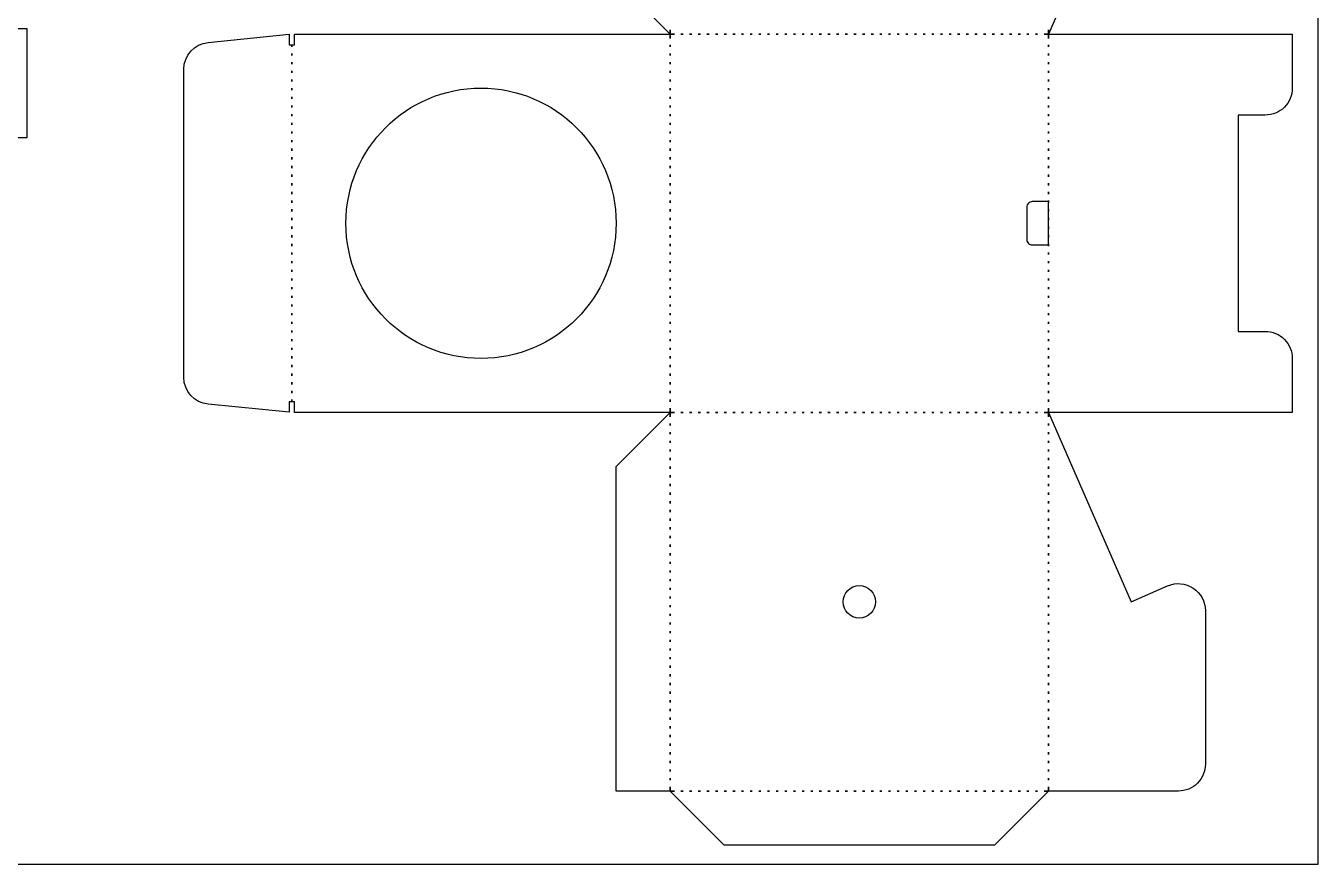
# Model space of a CAD drawing. Extents: x 0 to 420, y -297 to 0.
# Drawn here: x 180.9 to 420, y -297 to -142 of the extents above; entities that cross this region are included whole.
import ezdxf

# ---------------------------------------------------------------- set-up
doc = ezdxf.new("R2010")
doc.units = 0
for name, color, linetype in [('PIEGA_TRATTEGGIO', 9, 'CONTINUOUS'), ('TAGLI_INTERNI', 40, 'CONTINUOUS'), ('TAGLIO_ESTERNI', 35, 'CONTINUOUS')]:
    doc.layers.add(name, color=color, linetype=linetype)

msp = doc.modelspace()

# ---------------------------------------------------------------- linework, layer by layer
at = {"layer": 'PIEGA_TRATTEGGIO', "linetype": 'CONTINUOUS'}
for p, q in [((300.09, -142.7), (300.09, -144.3)), ((370.09, -144.3), (370.09, -142.7)), ((230.09, -145.9), (230.09, -145.5)), ((300.89, -143.5), (300.09, -143.5)), ((300.09, -145.5), (300.09, -145.9)), ((302.49, -143.5), (302.09, -143.5)), ((304.09, -143.5), (303.69, -143.5)), ((305.69, -143.5), (305.29, -143.5)), ((307.29, -143.5), (306.89, -143.5)), ((308.89, -143.5), (308.49, -143.5)), ((310.49, -143.5), (310.09, -143.5)), ((312.09, -143.5), (311.69, -143.5)), ((313.69, -143.5), (313.29, -143.5)), ((315.29, -143.5), (314.89, -143.5)), ((316.89, -143.5), (316.49, -143.5)), ((318.49, -143.5), (318.09, -143.5)), ((320.09, -143.5), (319.69, -143.5)), ((321.69, -143.5), (321.29, -143.5)), ((323.29, -143.5), (322.89, -143.5)), ((324.89, -143.5), (324.49, -143.5)), ((326.49, -143.5), (326.09, -143.5)), ((328.09, -143.5), (327.69, -143.5)), ((329.69, -143.5), (329.29, -143.5)), ((331.29, -143.5), (330.89, -143.5)), ((332.89, -143.5), (332.49, -143.5)), ((334.49, -143.5), (334.09, -143.5)), ((336.09, -143.5), (335.69, -143.5)), ((337.69, -143.5), (337.29, -143.5)), ((339.29, -143.5), (338.89, -143.5)), ((340.89, -143.5), (340.49, -143.5)), ((342.49, -143.5), (342.09, -143.5)), ((344.09, -143.5), (343.69, -143.5)), ((345.69, -143.5), (345.29, -143.5)), ((347.29, -143.5), (346.89, -143.5)), ((348.89, -143.5), (348.49, -143.5)), ((350.49, -143.5), (350.09, -143.5)), ((352.09, -143.5), (351.69, -143.5)), ((353.69, -143.5), (353.29, -143.5)), ((355.29, -143.5), (354.89, -143.5)), ((356.89, -143.5), (356.49, -143.5)), ((358.49, -143.5), (358.09, -143.5)), ((360.09, -143.5), (359.69, -143.5)), ((361.69, -143.5), (361.29, -143.5)), ((363.29, -143.5), (362.89, -143.5)), ((364.89, -143.5), (364.49, -143.5)), ((366.49, -143.5), (366.09, -143.5)), ((368.09, -143.5), (367.69, -143.5)), ((370.09, -143.5), (369.29, -143.5)), ((370.09, -145.9), (370.09, -145.5)), ((230.09, -147.5), (230.09, -147.1)), ((300.09, -147.1), (300.09, -147.5)), ((370.09, -147.5), (370.09, -147.1)), ((230.09, -149.1), (230.09, -148.7)), ((230.09, -150.7), (230.09, -150.3)), ((300.09, -148.7), (300.09, -149.1)), ((300.09, -150.3), (300.09, -150.7)), ((370.09, -149.1), (370.09, -148.7)), ((370.09, -150.7), (370.09, -150.3)), ((230.09, -152.3), (230.09, -151.9)), ((300.09, -151.9), (300.09, -152.3)), ((370.09, -152.3), (370.09, -151.9)), ((230.09, -153.9), (230.09, -153.5)), ((230.09, -155.5), (230.09, -155.1)), ((300.09, -153.5), (300.09, -153.9)), ((300.09, -155.1), (300.09, -155.5)), ((370.09, -153.9), (370.09, -153.5)), ((370.09, -155.5), (370.09, -155.1)), ((230.09, -157.1), (230.09, -156.7)), ((300.09, -156.7), (300.09, -157.1)), ((370.09, -157.1), (370.09, -156.7)), ((230.09, -158.7), (230.09, -158.3)), ((230.09, -160.3), (230.09, -159.9)), ((300.09, -158.3), (300.09, -158.7)), ((300.09, -159.9), (300.09, -160.3)), ((370.09, -158.7), (370.09, -158.3)), ((370.09, -160.3), (370.09, -159.9)), ((230.09, -161.9), (230.09, -161.5)), ((300.09, -161.5), (300.09, -161.9)), ((370.09, -161.9), (370.09, -161.5)), ((230.09, -163.5), (230.09, -163.1)), ((230.09, -165.1), (230.09, -164.7)), ((300.09, -163.1), (300.09, -163.5)), ((300.09, -164.7), (300.09, -165.1)), ((370.09, -163.5), (370.09, -163.1)), ((370.09, -165.1), (370.09, -164.7)), ((230.09, -166.7), (230.09, -166.3)), ((300.09, -166.3), (300.09, -166.7)), ((370.09, -166.7), (370.09, -166.3)), ((230.09, -168.3), (230.09, -167.9)), ((230.09, -169.9), (230.09, -169.5)), ((300.09, -167.9), (300.09, -168.3)), ((300.09, -169.5), (300.09, -169.9)), ((370.09, -168.3), (370.09, -167.9)), ((370.09, -169.9), (370.09, -169.5)), ((230.09, -171.5), (230.09, -171.1)), ((300.09, -171.1), (300.09, -171.5)), ((370.09, -171.5), (370.09, -171.1)), ((230.09, -173.1), (230.09, -172.7)), ((230.09, -174.7), (230.09, -174.3)), ((300.09, -172.7), (300.09, -173.1)), ((300.09, -174.3), (300.09, -174.7)), ((370.09, -173.1), (370.09, -172.7)), ((370.09, -174.7), (370.09, -174.3)), ((230.09, -176.3), (230.09, -175.9)), ((300.09, -175.9), (300.09, -176.3)), ((370.09, -176.3), (370.09, -175.9)), ((230.09, -177.9), (230.09, -177.5)), ((230.09, -179.5), (230.09, -179.1)), ((300.09, -177.5), (300.09, -177.9)), ((300.09, -179.1), (300.09, -179.5)), ((370.09, -177.9), (370.09, -177.5)), ((370.09, -179.5), (370.09, -179.1)), ((230.09, -181.1), (230.09, -180.7)), ((300.09, -180.7), (300.09, -181.1)), ((370.09, -181.1), (370.09, -180.7)), ((230.09, -182.7), (230.09, -182.3)), ((230.09, -184.3), (230.09, -183.9)), ((300.09, -182.3), (300.09, -182.7)), ((300.09, -183.9), (300.09, -184.3)), ((370.09, -182.7), (370.09, -182.3)), ((370.09, -184.3), (370.09, -183.9)), ((230.09, -185.9), (230.09, -185.5)), ((300.09, -185.5), (300.09, -185.9)), ((370.09, -185.9), (370.09, -185.5)), ((230.09, -187.5), (230.09, -187.1)), ((230.09, -189.1), (230.09, -188.7)), ((300.09, -187.1), (300.09, -187.5)), ((300.09, -188.7), (300.09, -189.1)), ((370.09, -187.5), (370.09, -187.1)), ((370.09, -189.1), (370.09, -188.7)), ((230.09, -190.7), (230.09, -190.3)), ((300.09, -190.3), (300.09, -190.7)), ((370.09, -190.7), (370.09, -190.3)), ((230.09, -192.3), (230.09, -191.9)), ((230.09, -193.9), (230.09, -193.5)), ((300.09, -191.9), (300.09, -192.3)), ((300.09, -193.5), (300.09, -193.9)), ((370.09, -192.3), (370.09, -191.9)), ((370.09, -193.9), (370.09, -193.5)), ((230.09, -195.5), (230.09, -195.1)), ((300.09, -195.1), (300.09, -195.5)), ((370.09, -195.5), (370.09, -195.1)), ((230.09, -197.1), (230.09, -196.7)), ((230.09, -198.7), (230.09, -198.3)), ((300.09, -196.7), (300.09, -197.1)), ((300.09, -198.3), (300.09, -198.7)), ((370.09, -197.1), (370.09, -196.7)), ((370.09, -198.7), (370.09, -198.3)), ((230.09, -200.3), (230.09, -199.9)), ((300.09, -199.9), (300.09, -200.3)), ((370.09, -200.3), (370.09, -199.9)), ((230.09, -201.9), (230.09, -201.5)), ((230.09, -203.5), (230.09, -203.1)), ((300.09, -201.5), (300.09, -201.9)), ((300.09, -203.1), (300.09, -203.5)), ((370.09, -201.9), (370.09, -201.5)), ((370.09, -203.5), (370.09, -203.1)), ((230.09, -205.1), (230.09, -204.7)), ((300.09, -204.7), (300.09, -205.1)), ((370.09, -205.1), (370.09, -204.7)), ((230.09, -206.7), (230.09, -206.3)), ((230.09, -208.3), (230.09, -207.9)), ((300.09, -206.3), (300.09, -206.7)), ((300.09, -207.9), (300.09, -208.3)), ((370.09, -206.7), (370.09, -206.3)), ((370.09, -208.3), (370.09, -207.9)), ((230.09, -209.9), (230.09, -209.5)), ((300.09, -209.5), (300.09, -209.9)), ((370.09, -209.9), (370.09, -209.5)), ((230.09, -211.5), (230.09, -211.1)), ((300.09, -211.1), (300.09, -211.5)), ((300.09, -212.7), (300.09, -214.3)), ((370.09, -211.5), (370.09, -211.1)), ((370.09, -214.3), (370.09, -212.7)), ((300.09, -213.5), (300.89, -213.5)), ((302.09, -213.5), (302.49, -213.5)), ((303.69, -213.5), (304.09, -213.5)), ((305.29, -213.5), (305.69, -213.5)), ((306.89, -213.5), (307.29, -213.5)), ((308.49, -213.5), (308.89, -213.5)), ((310.09, -213.5), (310.49, -213.5)), ((311.69, -213.5), (312.09, -213.5)), ((313.29, -213.5), (313.69, -213.5)), ((314.89, -213.5), (315.29, -213.5)), ((316.49, -213.5), (316.89, -213.5)), ((318.09, -213.5), (318.49, -213.5)), ((319.69, -213.5), (320.09, -213.5)), ((321.29, -213.5), (321.69, -213.5)), ((322.89, -213.5), (323.29, -213.5)), ((324.49, -213.5), (324.89, -213.5)), ((326.09, -213.5), (326.49, -213.5)), ((327.69, -213.5), (328.09, -213.5)), ((329.29, -213.5), (329.69, -213.5)), ((330.89, -213.5), (331.29, -213.5)), ((332.49, -213.5), (332.89, -213.5)), ((334.09, -213.5), (334.49, -213.5)), ((335.69, -213.5), (336.09, -213.5)), ((337.29, -213.5), (337.69, -213.5)), ((338.89, -213.5), (339.29, -213.5)), ((340.49, -213.5), (340.89, -213.5)), ((342.09, -213.5), (342.49, -213.5)), ((343.69, -213.5), (344.09, -213.5)), ((345.29, -213.5), (345.69, -213.5)), ((346.89, -213.5), (347.29, -213.5)), ((348.49, -213.5), (348.89, -213.5)), ((350.09, -213.5), (350.49, -213.5)), ((351.69, -213.5), (352.09, -213.5)), ((353.29, -213.5), (353.69, -213.5)), ((354.89, -213.5), (355.29, -213.5)), ((356.49, -213.5), (356.89, -213.5)), ((358.09, -213.5), (358.49, -213.5)), ((359.69, -213.5), (360.09, -213.5)), ((361.29, -213.5), (361.69, -213.5)), ((362.89, -213.5), (363.29, -213.5)), ((364.49, -213.5), (364.89, -213.5)), ((366.09, -213.5), (366.49, -213.5)), ((367.69, -213.5), (368.09, -213.5)), ((369.29, -213.5), (370.09, -213.5)), ((300.09, -215.5), (300.09, -215.9)), ((300.09, -217.1), (300.09, -217.5)), ((370.09, -215.9), (370.09, -215.5)), ((370.09, -217.5), (370.09, -217.1)), ((300.09, -218.7), (300.09, -219.1)), ((370.09, -219.1), (370.09, -218.7)), ((300.09, -220.3), (300.09, -220.7)), ((300.09, -221.9), (300.09, -222.3)), ((370.09, -220.7), (370.09, -220.3)), ((370.09, -222.3), (370.09, -221.9)), ((300.09, -223.5), (300.09, -223.9)), ((370.09, -223.9), (370.09, -223.5)), ((300.09, -225.1), (300.09, -225.5)), ((300.09, -226.7), (300.09, -227.1)), ((370.09, -225.5), (370.09, -225.1)), ((370.09, -227.1), (370.09, -226.7)), ((300.09, -228.3), (300.09, -228.7)), ((370.09, -228.7), (370.09, -228.3)), ((300.09, -229.9), (300.09, -230.3)), ((300.09, -231.5), (300.09, -231.9)), ((370.09, -230.3), (370.09, -229.9)), ((370.09, -231.9), (370.09, -231.5)), ((300.09, -233.1), (300.09, -233.5)), ((370.09, -233.5), (370.09, -233.1)), ((300.09, -234.7), (300.09, -235.1)), ((300.09, -236.3), (300.09, -236.7)), ((370.09, -235.1), (370.09, -234.7)), ((370.09, -236.7), (370.09, -236.3)), ((300.09, -237.9), (300.09, -238.3)), ((370.09, -238.3), (370.09, -237.9)), ((300.09, -239.5), (300.09, -239.9)), ((300.09, -241.1), (300.09, -241.5)), ((370.09, -239.9), (370.09, -239.5)), ((370.09, -241.5), (370.09, -241.1)), ((300.09, -242.7), (300.09, -243.1)), ((370.09, -243.1), (370.09, -242.7)), ((300.09, -244.3), (300.09, -244.7)), ((300.09, -245.9), (300.09, -246.3)), ((370.09, -244.7), (370.09, -244.3)), ((370.09, -246.3), (370.09, -245.9)), ((300.09, -247.5), (300.09, -247.9)), ((370.09, -247.9), (370.09, -247.5)), ((300.09, -249.1), (300.09, -249.5)), ((300.09, -250.7), (300.09, -251.1)), ((370.09, -249.5), (370.09, -249.1)), ((370.09, -251.1), (370.09, -250.7)), ((300.09, -252.3), (300.09, -252.7)), ((370.09, -252.7), (370.09, -252.3)), ((300.09, -253.9), (300.09, -254.3)), ((300.09, -255.5), (300.09, -255.9)), ((370.09, -254.3), (370.09, -253.9)), ((370.09, -255.9), (370.09, -255.5)), ((300.09, -257.1), (300.09, -257.5)), ((370.09, -257.5), (370.09, -257.1)), ((300.09, -258.7), (300.09, -259.1)), ((300.09, -260.3), (300.09, -260.7)), ((370.09, -259.1), (370.09, -258.7)), ((370.09, -260.7), (370.09, -260.3)), ((300.09, -261.9), (300.09, -262.3)), ((370.09, -262.3), (370.09, -261.9)), ((300.09, -263.5), (300.09, -263.9)), ((300.09, -265.1), (300.09, -265.5)), ((370.09, -263.9), (370.09, -263.5)), ((370.09, -265.5), (370.09, -265.1)), ((300.09, -266.7), (300.09, -267.1)), ((370.09, -267.1), (370.09, -266.7)), ((300.09, -268.3), (300.09, -268.7)), ((300.09, -269.9), (300.09, -270.3)), ((370.09, -268.7), (370.09, -268.3)), ((370.09, -270.3), (370.09, -269.9)), ((300.09, -271.5), (300.09, -271.9)), ((370.09, -271.9), (370.09, -271.5)), ((300.09, -273.1), (300.09, -273.5)), ((300.09, -274.7), (300.09, -275.1)), ((370.09, -273.5), (370.09, -273.1)), ((370.09, -275.1), (370.09, -274.7)), ((300.09, -276.3), (300.09, -276.7)), ((370.09, -276.7), (370.09, -276.3)), ((300.09, -277.9), (300.09, -278.3)), ((300.09, -279.5), (300.09, -279.9)), ((370.09, -278.3), (370.09, -277.9)), ((370.09, -279.9), (370.09, -279.5)), ((300.09, -281.1), (300.09, -281.5)), ((370.09, -281.5), (370.09, -281.1)), ((302.09, -283.5), (302.49, -283.5)), ((303.69, -283.5), (304.09, -283.5)), ((305.29, -283.5), (305.69, -283.5)), ((306.89, -283.5), (307.29, -283.5)), ((308.49, -283.5), (308.89, -283.5)), ((310.09, -283.5), (310.49, -283.5)), ((311.69, -283.5), (312.09, -283.5)), ((313.29, -283.5), (313.69, -283.5)), ((314.89, -283.5), (315.29, -283.5)), ((316.49, -283.5), (316.89, -283.5)), ((318.09, -283.5), (318.49, -283.5)), ((319.69, -283.5), (320.09, -283.5)), ((321.29, -283.5), (321.69, -283.5)), ((322.89, -283.5), (323.29, -283.5)), ((324.49, -283.5), (324.89, -283.5)), ((326.09, -283.5), (326.49, -283.5)), ((327.69, -283.5), (328.09, -283.5)), ((329.29, -283.5), (329.69, -283.5)), ((330.89, -283.5), (331.29, -283.5)), ((332.49, -283.5), (332.89, -283.5)), ((334.09, -283.5), (334.49, -283.5)), ((335.69, -283.5), (336.09, -283.5)), ((337.29, -283.5), (337.69, -283.5)), ((338.89, -283.5), (339.29, -283.5)), ((340.49, -283.5), (340.89, -283.5)), ((342.09, -283.5), (342.49, -283.5)), ((343.69, -283.5), (344.09, -283.5)), ((345.29, -283.5), (345.69, -283.5)), ((346.89, -283.5), (347.29, -283.5)), ((348.49, -283.5), (348.89, -283.5)), ((350.09, -283.5), (350.49, -283.5)), ((351.69, -283.5), (352.09, -283.5)), ((353.29, -283.5), (353.69, -283.5)), ((354.89, -283.5), (355.29, -283.5)), ((356.49, -283.5), (356.89, -283.5)), ((358.09, -283.5), (358.49, -283.5)), ((359.69, -283.5), (360.09, -283.5)), ((361.29, -283.5), (361.69, -283.5)), ((362.89, -283.5), (363.29, -283.5)), ((364.49, -283.5), (364.89, -283.5)), ((366.09, -283.5), (366.49, -283.5)), ((367.69, -283.5), (368.09, -283.5))]:
    msp.add_line(p, q, dxfattribs=at)
for points in [[(300.09, -283.5), (300.09, -282.7), (300.09, -283.5), (300.89, -283.5)], [(370.09, -283.5), (369.29, -283.5), (370.09, -283.5), (370.09, -282.7)]]:
    msp.add_lwpolyline(points, close=True, dxfattribs=at)
for points in [[(300.09, -282.7), (300.09, -283.5), (300.89, -283.5)], [(369.29, -283.5), (370.09, -283.5), (370.09, -282.7)]]:
    msp.add_lwpolyline(points, dxfattribs=at)
for points in [[(300.09, -143.5, 0), (300.09, -142.7, 0), (300.09, -144.3, 0)], [(370.09, -143.5, 0), (370.09, -144.3, 0), (370.09, -142.7, 0)], [(230.09, -145.9, 0), (230.09, -145.5, 0)], [(300.89, -143.5, 0), (300.09, -143.5, 0)], [(300.09, -145.5, 0), (300.09, -145.9, 0)], [(302.49, -143.5, 0), (302.09, -143.5, 0)], [(304.09, -143.5, 0), (303.69, -143.5, 0)], [(305.69, -143.5, 0), (305.29, -143.5, 0)], [(307.29, -143.5, 0), (306.89, -143.5, 0)], [(308.89, -143.5, 0), (308.49, -143.5, 0)], [(310.49, -143.5, 0), (310.09, -143.5, 0)], [(312.09, -143.5, 0), (311.69, -143.5, 0)], [(313.69, -143.5, 0), (313.29, -143.5, 0)], [(315.29, -143.5, 0), (314.89, -143.5, 0)], [(316.89, -143.5, 0), (316.49, -143.5, 0)], [(318.49, -143.5, 0), (318.09, -143.5, 0)], [(320.09, -143.5, 0), (319.69, -143.5, 0)], [(321.69, -143.5, 0), (321.29, -143.5, 0)], [(323.29, -143.5, 0), (322.89, -143.5, 0)], [(324.89, -143.5, 0), (324.49, -143.5, 0)], [(326.49, -143.5, 0), (326.09, -143.5, 0)], [(328.09, -143.5, 0), (327.69, -143.5, 0)], [(329.69, -143.5, 0), (329.29, -143.5, 0)], [(331.29, -143.5, 0), (330.89, -143.5, 0)], [(332.89, -143.5, 0), (332.49, -143.5, 0)], [(334.49, -143.5, 0), (334.09, -143.5, 0)], [(336.09, -143.5, 0), (335.69, -143.5, 0)], [(337.69, -143.5, 0), (337.29, -143.5, 0)], [(339.29, -143.5, 0), (338.89, -143.5, 0)], [(340.89, -143.5, 0), (340.49, -143.5, 0)], [(342.49, -143.5, 0), (342.09, -143.5, 0)], [(344.09, -143.5, 0), (343.69, -143.5, 0)], [(345.69, -143.5, 0), (345.29, -143.5, 0)], [(347.29, -143.5, 0), (346.89, -143.5, 0)], [(348.89, -143.5, 0), (348.49, -143.5, 0)], [(350.49, -143.5, 0), (350.09, -143.5, 0)], [(352.09, -143.5, 0), (351.69, -143.5, 0)], [(353.69, -143.5, 0), (353.29, -143.5, 0)], [(355.29, -143.5, 0), (354.89, -143.5, 0)], [(356.89, -143.5, 0), (356.49, -143.5, 0)], [(358.49, -143.5, 0), (358.09, -143.5, 0)], [(360.09, -143.5, 0), (359.69, -143.5, 0)], [(361.69, -143.5, 0), (361.29, -143.5, 0)], [(363.29, -143.5, 0), (362.89, -143.5, 0)], [(364.89, -143.5, 0), (364.49, -143.5, 0)], [(366.49, -143.5, 0), (366.09, -143.5, 0)], [(368.09, -143.5, 0), (367.69, -143.5, 0)], [(370.09, -143.5, 0), (369.29, -143.5, 0)], [(370.09, -145.9, 0), (370.09, -145.5, 0)], [(230.09, -147.5, 0), (230.09, -147.1, 0)], [(300.09, -147.1, 0), (300.09, -147.5, 0)], [(370.09, -147.5, 0), (370.09, -147.1, 0)], [(230.09, -149.1, 0), (230.09, -148.7, 0)], [(230.09, -150.7, 0), (230.09, -150.3, 0)], [(300.09, -148.7, 0), (300.09, -149.1, 0)], [(300.09, -150.3, 0), (300.09, -150.7, 0)], [(370.09, -149.1, 0), (370.09, -148.7, 0)], [(370.09, -150.7, 0), (370.09, -150.3, 0)], [(230.09, -152.3, 0), (230.09, -151.9, 0)], [(300.09, -151.9, 0), (300.09, -152.3, 0)], [(370.09, -152.3, 0), (370.09, -151.9, 0)], [(230.09, -153.9, 0), (230.09, -153.5, 0)], [(230.09, -155.5, 0), (230.09, -155.1, 0)], [(300.09, -153.5, 0), (300.09, -153.9, 0)], [(300.09, -155.1, 0), (300.09, -155.5, 0)], [(370.09, -153.9, 0), (370.09, -153.5, 0)], [(370.09, -155.5, 0), (370.09, -155.1, 0)], [(230.09, -157.1, 0), (230.09, -156.7, 0)], [(300.09, -156.7, 0), (300.09, -157.1, 0)], [(370.09, -157.1, 0), (370.09, -156.7, 0)], [(230.09, -158.7, 0), (230.09, -158.3, 0)], [(230.09, -160.3, 0), (230.09, -159.9, 0)], [(300.09, -158.3, 0), (300.09, -158.7, 0)], [(300.09, -159.9, 0), (300.09, -160.3, 0)], [(370.09, -158.7, 0), (370.09, -158.3, 0)], [(370.09, -160.3, 0), (370.09, -159.9, 0)], [(230.09, -161.9, 0), (230.09, -161.5, 0)], [(300.09, -161.5, 0), (300.09, -161.9, 0)], [(370.09, -161.9, 0), (370.09, -161.5, 0)], [(230.09, -163.5, 0), (230.09, -163.1, 0)], [(230.09, -165.1, 0), (230.09, -164.7, 0)], [(300.09, -163.1, 0), (300.09, -163.5, 0)], [(300.09, -164.7, 0), (300.09, -165.1, 0)], [(370.09, -163.5, 0), (370.09, -163.1, 0)], [(370.09, -165.1, 0), (370.09, -164.7, 0)], [(230.09, -166.7, 0), (230.09, -166.3, 0)], [(300.09, -166.3, 0), (300.09, -166.7, 0)], [(370.09, -166.7, 0), (370.09, -166.3, 0)], [(230.09, -168.3, 0), (230.09, -167.9, 0)], [(230.09, -169.9, 0), (230.09, -169.5, 0)], [(300.09, -167.9, 0), (300.09, -168.3, 0)], [(300.09, -169.5, 0), (300.09, -169.9, 0)], [(370.09, -168.3, 0), (370.09, -167.9, 0)], [(370.09, -169.9, 0), (370.09, -169.5, 0)], [(230.09, -171.5, 0), (230.09, -171.1, 0)], [(300.09, -171.1, 0), (300.09, -171.5, 0)], [(370.09, -171.5, 0), (370.09, -171.1, 0)], [(230.09, -173.1, 0), (230.09, -172.7, 0)], [(230.09, -174.7, 0), (230.09, -174.3, 0)], [(300.09, -172.7, 0), (300.09, -173.1, 0)], [(300.09, -174.3, 0), (300.09, -174.7, 0)], [(370.09, -173.1, 0), (370.09, -172.7, 0)], [(370.09, -174.7, 0), (370.09, -174.3, 0)], [(230.09, -176.3, 0), (230.09, -175.9, 0)], [(300.09, -175.9, 0), (300.09, -176.3, 0)], [(370.09, -176.3, 0), (370.09, -175.9, 0)], [(230.09, -177.9, 0), (230.09, -177.5, 0)], [(230.09, -179.5, 0), (230.09, -179.1, 0)], [(300.09, -177.5, 0), (300.09, -177.9, 0)], [(300.09, -179.1, 0), (300.09, -179.5, 0)], [(370.09, -177.9, 0), (370.09, -177.5, 0)], [(370.09, -179.5, 0), (370.09, -179.1, 0)], [(230.09, -181.1, 0), (230.09, -180.7, 0)], [(300.09, -180.7, 0), (300.09, -181.1, 0)], [(370.09, -181.1, 0), (370.09, -180.7, 0)], [(230.09, -182.7, 0), (230.09, -182.3, 0)], [(230.09, -184.3, 0), (230.09, -183.9, 0)], [(300.09, -182.3, 0), (300.09, -182.7, 0)], [(300.09, -183.9, 0), (300.09, -184.3, 0)], [(370.09, -182.7, 0), (370.09, -182.3, 0)], [(370.09, -184.3, 0), (370.09, -183.9, 0)], [(230.09, -185.9, 0), (230.09, -185.5, 0)], [(300.09, -185.5, 0), (300.09, -185.9, 0)], [(370.09, -185.9, 0), (370.09, -185.5, 0)], [(230.09, -187.5, 0), (230.09, -187.1, 0)], [(230.09, -189.1, 0), (230.09, -188.7, 0)], [(300.09, -187.1, 0), (300.09, -187.5, 0)], [(300.09, -188.7, 0), (300.09, -189.1, 0)], [(370.09, -187.5, 0), (370.09, -187.1, 0)], [(370.09, -189.1, 0), (370.09, -188.7, 0)], [(230.09, -190.7, 0), (230.09, -190.3, 0)], [(300.09, -190.3, 0), (300.09, -190.7, 0)], [(370.09, -190.7, 0), (370.09, -190.3, 0)], [(230.09, -192.3, 0), (230.09, -191.9, 0)], [(230.09, -193.9, 0), (230.09, -193.5, 0)], [(300.09, -191.9, 0), (300.09, -192.3, 0)], [(300.09, -193.5, 0), (300.09, -193.9, 0)], [(370.09, -192.3, 0), (370.09, -191.9, 0)], [(370.09, -193.9, 0), (370.09, -193.5, 0)], [(230.09, -195.5, 0), (230.09, -195.1, 0)], [(300.09, -195.1, 0), (300.09, -195.5, 0)], [(370.09, -195.5, 0), (370.09, -195.1, 0)], [(230.09, -197.1, 0), (230.09, -196.7, 0)], [(230.09, -198.7, 0), (230.09, -198.3, 0)], [(300.09, -196.7, 0), (300.09, -197.1, 0)], [(300.09, -198.3, 0), (300.09, -198.7, 0)], [(370.09, -197.1, 0), (370.09, -196.7, 0)], [(370.09, -198.7, 0), (370.09, -198.3, 0)], [(230.09, -200.3, 0), (230.09, -199.9, 0)], [(300.09, -199.9, 0), (300.09, -200.3, 0)], [(370.09, -200.3, 0), (370.09, -199.9, 0)], [(230.09, -201.9, 0), (230.09, -201.5, 0)], [(230.09, -203.5, 0), (230.09, -203.1, 0)], [(300.09, -201.5, 0), (300.09, -201.9, 0)], [(300.09, -203.1, 0), (300.09, -203.5, 0)], [(370.09, -201.9, 0), (370.09, -201.5, 0)], [(370.09, -203.5, 0), (370.09, -203.1, 0)], [(230.09, -205.1, 0), (230.09, -204.7, 0)], [(300.09, -204.7, 0), (300.09, -205.1, 0)], [(370.09, -205.1, 0), (370.09, -204.7, 0)], [(230.09, -206.7, 0), (230.09, -206.3, 0)], [(230.09, -208.3, 0), (230.09, -207.9, 0)], [(300.09, -206.3, 0), (300.09, -206.7, 0)], [(300.09, -207.9, 0), (300.09, -208.3, 0)], [(370.09, -206.7, 0), (370.09, -206.3, 0)], [(370.09, -208.3, 0), (370.09, -207.9, 0)], [(230.09, -209.9, 0), (230.09, -209.5, 0)], [(300.09, -209.5, 0), (300.09, -209.9, 0)], [(370.09, -209.9, 0), (370.09, -209.5, 0)], [(230.09, -211.5, 0), (230.09, -211.1, 0)], [(300.09, -211.1, 0), (300.09, -211.5, 0)], [(300.09, -213.5, 0), (300.09, -212.7, 0), (300.09, -214.3, 0)], [(370.09, -211.5, 0), (370.09, -211.1, 0)], [(370.09, -213.5, 0), (370.09, -214.3, 0), (370.09, -212.7, 0)], [(300.09, -213.5, 0), (300.89, -213.5, 0)], [(302.09, -213.5, 0), (302.49, -213.5, 0)], [(303.69, -213.5, 0), (304.09, -213.5, 0)], [(305.29, -213.5, 0), (305.69, -213.5, 0)], [(306.89, -213.5, 0), (307.29, -213.5, 0)], [(308.49, -213.5, 0), (308.89, -213.5, 0)], [(310.09, -213.5, 0), (310.49, -213.5, 0)], [(311.69, -213.5, 0), (312.09, -213.5, 0)], [(313.29, -213.5, 0), (313.69, -213.5, 0)], [(314.89, -213.5, 0), (315.29, -213.5, 0)], [(316.49, -213.5, 0), (316.89, -213.5, 0)], [(318.09, -213.5, 0), (318.49, -213.5, 0)], [(319.69, -213.5, 0), (320.09, -213.5, 0)], [(321.29, -213.5, 0), (321.69, -213.5, 0)], [(322.89, -213.5, 0), (323.29, -213.5, 0)], [(324.49, -213.5, 0), (324.89, -213.5, 0)], [(326.09, -213.5, 0), (326.49, -213.5, 0)], [(327.69, -213.5, 0), (328.09, -213.5, 0)], [(329.29, -213.5, 0), (329.69, -213.5, 0)], [(330.89, -213.5, 0), (331.29, -213.5, 0)], [(332.49, -213.5, 0), (332.89, -213.5, 0)], [(334.09, -213.5, 0), (334.49, -213.5, 0)], [(335.69, -213.5, 0), (336.09, -213.5, 0)], [(337.29, -213.5, 0), (337.69, -213.5, 0)], [(338.89, -213.5, 0), (339.29, -213.5, 0)], [(340.49, -213.5, 0), (340.89, -213.5, 0)], [(342.09, -213.5, 0), (342.49, -213.5, 0)], [(343.69, -213.5, 0), (344.09, -213.5, 0)], [(345.29, -213.5, 0), (345.69, -213.5, 0)], [(346.89, -213.5, 0), (347.29, -213.5, 0)], [(348.49, -213.5, 0), (348.89, -213.5, 0)], [(350.09, -213.5, 0), (350.49, -213.5, 0)], [(351.69, -213.5, 0), (352.09, -213.5, 0)], [(353.29, -213.5, 0), (353.69, -213.5, 0)], [(354.89, -213.5, 0), (355.29, -213.5, 0)], [(356.49, -213.5, 0), (356.89, -213.5, 0)], [(358.09, -213.5, 0), (358.49, -213.5, 0)], [(359.69, -213.5, 0), (360.09, -213.5, 0)], [(361.29, -213.5, 0), (361.69, -213.5, 0)], [(362.89, -213.5, 0), (363.29, -213.5, 0)], [(364.49, -213.5, 0), (364.89, -213.5, 0)], [(366.09, -213.5, 0), (366.49, -213.5, 0)], [(367.69, -213.5, 0), (368.09, -213.5, 0)], [(369.29, -213.5, 0), (370.09, -213.5, 0)], [(300.09, -215.5, 0), (300.09, -215.9, 0)], [(300.09, -217.1, 0), (300.09, -217.5, 0)], [(370.09, -215.9, 0), (370.09, -215.5, 0)], [(370.09, -217.5, 0), (370.09, -217.1, 0)], [(300.09, -218.7, 0), (300.09, -219.1, 0)], [(370.09, -219.1, 0), (370.09, -218.7, 0)], [(300.09, -220.3, 0), (300.09, -220.7, 0)], [(300.09, -221.9, 0), (300.09, -222.3, 0)], [(370.09, -220.7, 0), (370.09, -220.3, 0)], [(370.09, -222.3, 0), (370.09, -221.9, 0)], [(300.09, -223.5, 0), (300.09, -223.9, 0)], [(370.09, -223.9, 0), (370.09, -223.5, 0)], [(300.09, -225.1, 0), (300.09, -225.5, 0)], [(300.09, -226.7, 0), (300.09, -227.1, 0)], [(370.09, -225.5, 0), (370.09, -225.1, 0)], [(370.09, -227.1, 0), (370.09, -226.7, 0)], [(300.09, -228.3, 0), (300.09, -228.7, 0)], [(370.09, -228.7, 0), (370.09, -228.3, 0)], [(300.09, -229.9, 0), (300.09, -230.3, 0)], [(300.09, -231.5, 0), (300.09, -231.9, 0)], [(370.09, -230.3, 0), (370.09, -229.9, 0)], [(370.09, -231.9, 0), (370.09, -231.5, 0)], [(300.09, -233.1, 0), (300.09, -233.5, 0)], [(370.09, -233.5, 0), (370.09, -233.1, 0)], [(300.09, -234.7, 0), (300.09, -235.1, 0)], [(300.09, -236.3, 0), (300.09, -236.7, 0)], [(370.09, -235.1, 0), (370.09, -234.7, 0)], [(370.09, -236.7, 0), (370.09, -236.3, 0)], [(300.09, -237.9, 0), (300.09, -238.3, 0)], [(370.09, -238.3, 0), (370.09, -237.9, 0)], [(300.09, -239.5, 0), (300.09, -239.9, 0)], [(300.09, -241.1, 0), (300.09, -241.5, 0)], [(370.09, -239.9, 0), (370.09, -239.5, 0)], [(370.09, -241.5, 0), (370.09, -241.1, 0)], [(300.09, -242.7, 0), (300.09, -243.1, 0)], [(370.09, -243.1, 0), (370.09, -242.7, 0)], [(300.09, -244.3, 0), (300.09, -244.7, 0)], [(300.09, -245.9, 0), (300.09, -246.3, 0)], [(370.09, -244.7, 0), (370.09, -244.3, 0)], [(370.09, -246.3, 0), (370.09, -245.9, 0)], [(300.09, -247.5, 0), (300.09, -247.9, 0)], [(370.09, -247.9, 0), (370.09, -247.5, 0)], [(300.09, -249.1, 0), (300.09, -249.5, 0)], [(300.09, -250.7, 0), (300.09, -251.1, 0)], [(370.09, -249.5, 0), (370.09, -249.1, 0)], [(370.09, -251.1, 0), (370.09, -250.7, 0)], [(300.09, -252.3, 0), (300.09, -252.7, 0)], [(370.09, -252.7, 0), (370.09, -252.3, 0)], [(300.09, -253.9, 0), (300.09, -254.3, 0)], [(300.09, -255.5, 0), (300.09, -255.9, 0)], [(370.09, -254.3, 0), (370.09, -253.9, 0)], [(370.09, -255.9, 0), (370.09, -255.5, 0)], [(300.09, -257.1, 0), (300.09, -257.5, 0)], [(370.09, -257.5, 0), (370.09, -257.1, 0)], [(300.09, -258.7, 0), (300.09, -259.1, 0)], [(300.09, -260.3, 0), (300.09, -260.7, 0)], [(370.09, -259.1, 0), (370.09, -258.7, 0)], [(370.09, -260.7, 0), (370.09, -260.3, 0)], [(300.09, -261.9, 0), (300.09, -262.3, 0)], [(370.09, -262.3, 0), (370.09, -261.9, 0)], [(300.09, -263.5, 0), (300.09, -263.9, 0)], [(300.09, -265.1, 0), (300.09, -265.5, 0)], [(370.09, -263.9, 0), (370.09, -263.5, 0)], [(370.09, -265.5, 0), (370.09, -265.1, 0)], [(300.09, -266.7, 0), (300.09, -267.1, 0)], [(370.09, -267.1, 0), (370.09, -266.7, 0)], [(300.09, -268.3, 0), (300.09, -268.7, 0)], [(300.09, -269.9, 0), (300.09, -270.3, 0)], [(370.09, -268.7, 0), (370.09, -268.3, 0)], [(370.09, -270.3, 0), (370.09, -269.9, 0)], [(300.09, -271.5, 0), (300.09, -271.9, 0)], [(370.09, -271.9, 0), (370.09, -271.5, 0)], [(300.09, -273.1, 0), (300.09, -273.5, 0)], [(300.09, -274.7, 0), (300.09, -275.1, 0)], [(370.09, -273.5, 0), (370.09, -273.1, 0)], [(370.09, -275.1, 0), (370.09, -274.7, 0)], [(300.09, -276.3, 0), (300.09, -276.7, 0)], [(370.09, -276.7, 0), (370.09, -276.3, 0)], [(300.09, -277.9, 0), (300.09, -278.3, 0)], [(300.09, -279.5, 0), (300.09, -279.9, 0)], [(370.09, -278.3, 0), (370.09, -277.9, 0)], [(370.09, -279.9, 0), (370.09, -279.5, 0)], [(300.09, -281.1, 0), (300.09, -281.5, 0)], [(370.09, -281.5, 0), (370.09, -281.1, 0)], [(302.09, -283.5, 0), (302.49, -283.5, 0)], [(303.69, -283.5, 0), (304.09, -283.5, 0)], [(305.29, -283.5, 0), (305.69, -283.5, 0)], [(306.89, -283.5, 0), (307.29, -283.5, 0)], [(308.49, -283.5, 0), (308.89, -283.5, 0)], [(310.09, -283.5, 0), (310.49, -283.5, 0)], [(311.69, -283.5, 0), (312.09, -283.5, 0)], [(313.29, -283.5, 0), (313.69, -283.5, 0)], [(314.89, -283.5, 0), (315.29, -283.5, 0)], [(316.49, -283.5, 0), (316.89, -283.5, 0)], [(318.09, -283.5, 0), (318.49, -283.5, 0)], [(319.69, -283.5, 0), (320.09, -283.5, 0)], [(321.29, -283.5, 0), (321.69, -283.5, 0)], [(322.89, -283.5, 0), (323.29, -283.5, 0)], [(324.49, -283.5, 0), (324.89, -283.5, 0)], [(326.09, -283.5, 0), (326.49, -283.5, 0)], [(327.69, -283.5, 0), (328.09, -283.5, 0)], [(329.29, -283.5, 0), (329.69, -283.5, 0)], [(330.89, -283.5, 0), (331.29, -283.5, 0)], [(332.49, -283.5, 0), (332.89, -283.5, 0)], [(334.09, -283.5, 0), (334.49, -283.5, 0)], [(335.69, -283.5, 0), (336.09, -283.5, 0)], [(337.29, -283.5, 0), (337.69, -283.5, 0)], [(338.89, -283.5, 0), (339.29, -283.5, 0)], [(340.49, -283.5, 0), (340.89, -283.5, 0)], [(342.09, -283.5, 0), (342.49, -283.5, 0)], [(343.69, -283.5, 0), (344.09, -283.5, 0)], [(345.29, -283.5, 0), (345.69, -283.5, 0)], [(346.89, -283.5, 0), (347.29, -283.5, 0)], [(348.49, -283.5, 0), (348.89, -283.5, 0)], [(350.09, -283.5, 0), (350.49, -283.5, 0)], [(351.69, -283.5, 0), (352.09, -283.5, 0)], [(353.29, -283.5, 0), (353.69, -283.5, 0)], [(354.89, -283.5, 0), (355.29, -283.5, 0)], [(356.49, -283.5, 0), (356.89, -283.5, 0)], [(358.09, -283.5, 0), (358.49, -283.5, 0)], [(359.69, -283.5, 0), (360.09, -283.5, 0)], [(361.29, -283.5, 0), (361.69, -283.5, 0)], [(362.89, -283.5, 0), (363.29, -283.5, 0)], [(364.49, -283.5, 0), (364.89, -283.5, 0)], [(366.09, -283.5, 0), (366.49, -283.5, 0)], [(367.69, -283.5, 0), (368.09, -283.5, 0)]]:
    msp.add_polyline3d(points, close=True, dxfattribs=at)
at = {"layer": 'TAGLI_INTERNI'}
msp.add_lwpolyline([(367.09, -174.5, 0.414214), (366.09, -175.5), (366.09, -181.5, 0.414214), (367.09, -182.5), (370.09, -182.5), (370.09, -174.5)], format="xyb", close=True, dxfattribs=at)
for centre, radius in [((265.09, -178.5), 25), ((335.09, -248.5), 3)]:
    msp.add_circle(centre, radius, dxfattribs=at)
at = {"layer": 'TAGLIO_ESTERNI'}
msp.add_lwpolyline([(420, -297), (420, 0), (0, 0), (0, -297)], close=True, dxfattribs=at)
for points in [[(385.39, -108.5), (370.09, -143.5), (415.22, -143.5), (415.22, -153.5, -0.414214), (410.22, -158.5), (405.22, -158.5), (405.22, -198.5), (410.22, -198.5, -0.414214), (415.22, -203.5), (415.22, -213.5), (370.09, -213.5), (385.39, -248.5), (392.13, -245.55, -0.540723), (399.13, -250.14), (399.13, -278.5, -0.414214), (394.13, -283.5), (370.09, -283.5), (360.09, -293.5), (310.09, -293.5), (300.09, -283.5), (290.09, -283.5), (290.09, -223.5), (300.09, -213.5), (230.59, -213.5), (230.59, -211.5), (229.59, -211.5), (229.59, -213.45), (214.6, -211.95, -0.385314), (210.09, -206.98), (210.09, -150.02, -0.385314), (214.6, -145.05), (229.59, -143.55), (229.59, -145.5), (230.59, -145.5), (230.59, -143.5), (300.09, -143.5), (290.09, -133.5)], [(171.76, -142.49), (181.06, -142.49), (181.06, -162.69), (178.06, -162.69, 0.414214)]]:
    msp.add_lwpolyline(points, format="xyb", dxfattribs=at)

doc.saveas('drawing.dxf')
